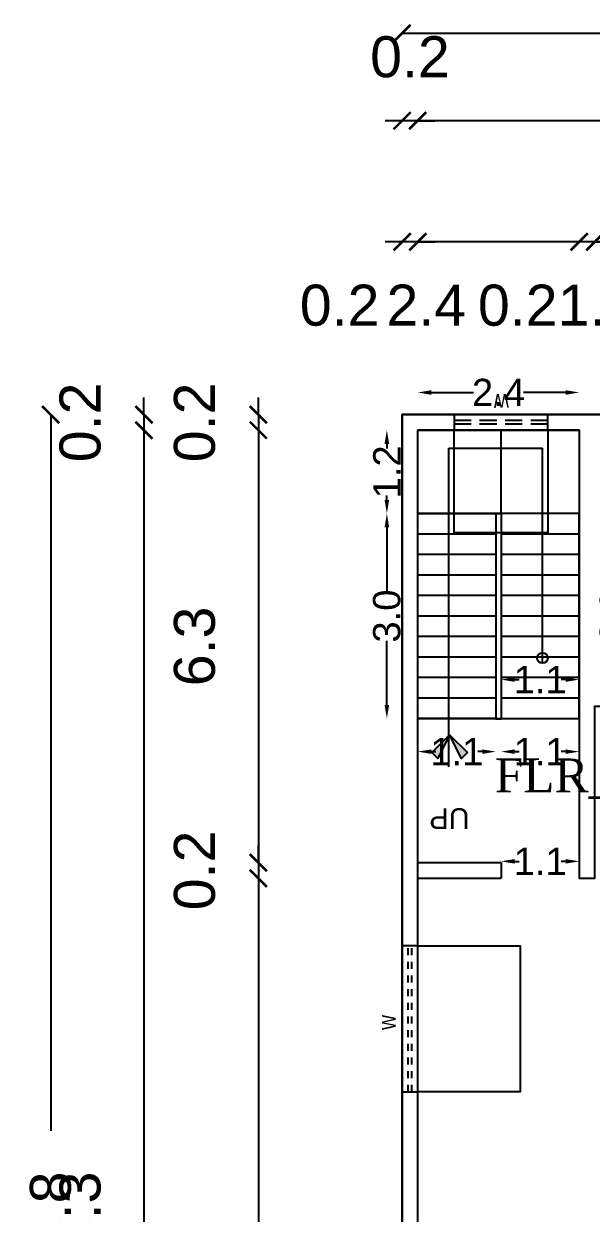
# Model space of a CAD drawing. Header units: metres. Extents: x 21671 to 43338, y -49512 to -25104.
# Drawn here: x 21765.54 to 21773.84, y -25121.41 to -25104.01 of the extents above; entities that cross this region are included whole.
import ezdxf

# ---------------------------------------------------------------- set-up
doc = ezdxf.new("R2010")
doc.units = ezdxf.units.M
doc.linetypes.add('HIDDENX2', pattern=[0.375, 0.25, -0.125])
for name, color, linetype in [('5', 5, 'Continuous'), ('BLK_1_FLR_1_BLT_UP_AREA', 7, 'Continuous'), ('BLK_1_FLR_1_EXIT_WIDTH_DOOR', 4, 'Continuous'), ('BLK_1_FLR_1_EXIT_WIDTH_STAIR', 4, 'Continuous'), ('BLK_1_FLR_1_FIRESTAIR_1', 34, 'Continuous'), ('BLK_1_FLR_1_FIRESTAIR_1_FLIGHT_1', 34, 'Continuous'), ('BLK_1_FLR_1_FIRESTAIR_1_FLIGHT_2', 34, 'Continuous'), ('BLK_1_FLR_1_FIRESTAIR_1_LANDING_1', 34, 'Continuous'), ('BLK_1_FLR_1_REGULAR_ROOM_1', 34, 'Continuous'), ('BLK_1_FLR_1_ROOF_AREA', 7, 'Continuous')]:
    doc.layers.add(name, color=color, linetype=linetype)
doc.styles.add('ARIAL', font='arial.ttf')
doc.styles.add('SEN', font='tahoma.ttf', dxfattribs={"height": 1})
doc.styles.get("Standard").update_dxf_attribs({"font": 'arial.ttf'})
doc.styles.add('TIMES', font='times.ttf')
doc.dimstyles.new('ISO-25', dxfattribs={"dimtxt": 1, "dimasz": 2.5, "dimexe": 1.25, "dimexo": 0.625, "dimtad": 1, "dimdec": 1, "dimzin": 1, "dimdsep": 46, "dimtxsty": 'Standard', "dimcen": 2.5, "dimse1": 1, "dimse2": 1, "dimsd1": 1, "dimsd2": 1, "dimadec": 1, "dimazin": 3, "dimtfac": 1, "dimtdec": 1, "dimtix": 1, "dimtmove": 2, "dimatfit": 3, "dimfxl": 0, "dimarcsym": 0})

# ---------------------------------------------------------------- blocks, each defined once
blk = doc.blocks.new('A$C674B7934')
at = {"layer": '5', "linetype": 'HIDDENX2'}
for p, q in [((3.5, 90), (3.5, 6)), ((5.5, 90), (5.5, 6))]:
    blk.add_line(p, q, dxfattribs=at)
at = {"layer": '5'}
blk.add_lwpolyline([(0, 6), (9, 6), (9, 90), (0, 90)], close=True, dxfattribs=at)
blk = doc.blocks.new('_ArchTick')
at = {"color": 0, "linetype": 'ByBlock', "const_width": 0.15}
blk.add_lwpolyline([(-0.5, -0.5), (0.5, 0.5)], dxfattribs=at)
blk = doc.blocks.new('*D32')
at = {"color": 0, "lineweight": -2}
blk.add_line((21775.265, -25107.202), (21773.893, -25107.202), dxfattribs=at)
at = {"layer": 'Defpoints', "color": 0}
for p in [(21773.893, -25107.202), (21773.893, -25109.958), (21775.265, -25109.958)]:
    blk.add_point(p, dxfattribs=at)
at = {"color": 0, "lineweight": -2, "xscale": 0.25, "yscale": 0.25, "zscale": 0.25, "rotation": 180}
blk.add_blockref('_ArchTick', (21773.893, -25107.202), dxfattribs=at)
at = {"color": 0, "lineweight": -2, "xscale": 0.25, "yscale": 0.25, "zscale": 0.25}
blk.add_blockref('_ArchTick', (21775.265, -25107.202), dxfattribs=at)
at = {"color": 0, "insert": (21773.933, -25108.128), "char_height": 0.6, "attachment_point": 5}
blk.add_mtext('1.4', dxfattribs=at)
blk = doc.blocks.new('*D33')
at = {"color": 0, "lineweight": -2}
for p, q in [((21773.664, -25107.202), (21773.414, -25107.202)), ((21773.893, -25107.202), (21773.664, -25107.202)), ((21773.893, -25107.202), (21774.143, -25107.202))]:
    blk.add_line(p, q, dxfattribs=at)
at = {"layer": 'Defpoints', "color": 0}
for p in [(21773.664, -25107.202), (21773.664, -25109.958), (21773.893, -25109.958)]:
    blk.add_point(p, dxfattribs=at)
at = {"color": 0, "lineweight": -2, "xscale": 0.25, "yscale": 0.25, "zscale": 0.25}
blk.add_blockref('_ArchTick', (21773.664, -25107.202), dxfattribs=at)
at = {"color": 0, "lineweight": -2, "xscale": 0.25, "yscale": 0.25, "zscale": 0.25, "rotation": 180}
blk.add_blockref('_ArchTick', (21773.893, -25107.202), dxfattribs=at)
at = {"color": 0, "insert": (21772.765, -25108.133), "char_height": 0.6, "attachment_point": 5}
blk.add_mtext('0.2', dxfattribs=at)
blk = doc.blocks.new('*D34')
at = {"color": 0, "lineweight": -2}
blk.add_line((21773.664, -25107.202), (21771.302, -25107.202), dxfattribs=at)
at = {"layer": 'Defpoints', "color": 0}
for p in [(21771.302, -25107.202), (21771.302, -25109.958), (21773.664, -25109.958)]:
    blk.add_point(p, dxfattribs=at)
at = {"color": 0, "lineweight": -2, "xscale": 0.25, "yscale": 0.25, "zscale": 0.25, "rotation": 180}
blk.add_blockref('_ArchTick', (21771.302, -25107.202), dxfattribs=at)
at = {"color": 0, "lineweight": -2, "xscale": 0.25, "yscale": 0.25, "zscale": 0.25}
blk.add_blockref('_ArchTick', (21773.664, -25107.202), dxfattribs=at)
at = {"color": 0, "insert": (21771.427, -25108.128), "char_height": 0.6, "attachment_point": 5}
blk.add_mtext('2.4', dxfattribs=at)
blk = doc.blocks.new('*D35')
at = {"color": 0, "lineweight": -2}
for p, q in [((21771.073, -25107.202), (21770.823, -25107.202)), ((21771.302, -25107.202), (21771.073, -25107.202)), ((21771.302, -25107.202), (21771.552, -25107.202))]:
    blk.add_line(p, q, dxfattribs=at)
at = {"layer": 'Defpoints', "color": 0}
for p in [(21771.073, -25107.202), (21771.073, -25109.73), (21771.302, -25109.958)]:
    blk.add_point(p, dxfattribs=at)
at = {"color": 0, "lineweight": -2, "xscale": 0.25, "yscale": 0.25, "zscale": 0.25}
blk.add_blockref('_ArchTick', (21771.073, -25107.202), dxfattribs=at)
at = {"color": 0, "lineweight": -2, "xscale": 0.25, "yscale": 0.25, "zscale": 0.25, "rotation": 180}
blk.add_blockref('_ArchTick', (21771.302, -25107.202), dxfattribs=at)
at = {"color": 0, "insert": (21770.159, -25108.133), "char_height": 0.6, "attachment_point": 5}
blk.add_mtext('0.2', dxfattribs=at)
blk = doc.blocks.new('*D7')
at = {"color": 0, "lineweight": -2}
blk.add_line((21787.915, -25105.431), (21771.302, -25105.431), dxfattribs=at)
at = {"layer": 'Defpoints', "color": 0}
for p in [(21771.302, -25105.431), (21771.302, -25109.958), (21787.915, -25109.958)]:
    blk.add_point(p, dxfattribs=at)
at = {"color": 0, "lineweight": -2, "xscale": 0.25, "yscale": 0.25, "zscale": 0.25, "rotation": 180}
blk.add_blockref('_ArchTick', (21771.302, -25105.431), dxfattribs=at)
at = {"color": 0, "lineweight": -2, "xscale": 0.25, "yscale": 0.25, "zscale": 0.25}
blk.add_blockref('_ArchTick', (21787.915, -25105.431), dxfattribs=at)
at = {"color": 0, "insert": (21779.608, -25106.362), "char_height": 0.6, "attachment_point": 5}
blk.add_mtext('16.6', dxfattribs=at)
blk = doc.blocks.new('*D8')
at = {"color": 0, "lineweight": -2}
for p, q in [((21771.073, -25105.431), (21770.823, -25105.431)), ((21771.302, -25105.431), (21771.073, -25105.431)), ((21771.302, -25105.431), (21771.552, -25105.431))]:
    blk.add_line(p, q, dxfattribs=at)
at = {"layer": 'Defpoints', "color": 0}
for p in [(21771.073, -25105.431), (21771.073, -25109.73), (21771.302, -25109.958)]:
    blk.add_point(p, dxfattribs=at)
at = {"color": 0, "lineweight": -2, "xscale": 0.25, "yscale": 0.25, "zscale": 0.25}
blk.add_blockref('_ArchTick', (21771.073, -25105.431), dxfattribs=at)
at = {"color": 0, "lineweight": -2, "xscale": 0.25, "yscale": 0.25, "zscale": 0.25, "rotation": 180}
blk.add_blockref('_ArchTick', (21771.302, -25105.431), dxfattribs=at)
at = {"color": 0, "insert": (21771.188, -25104.499), "char_height": 0.6, "attachment_point": 5}
blk.add_mtext('0.2', dxfattribs=at)
blk = doc.blocks.new('*D36')
at = {"color": 0, "lineweight": -2}
for p, q in [((21771.073, -25104.151), (21778.29, -25104.151)), ((21788.143, -25104.151), (21780.927, -25104.151))]:
    blk.add_line(p, q, dxfattribs=at)
at = {"layer": 'Defpoints', "color": 0}
for p in [(21771.073, -25104.151), (21771.073, -25109.73), (21788.143, -25109.73)]:
    blk.add_point(p, dxfattribs=at)
at = {"color": 0, "lineweight": -2, "xscale": 0.25, "yscale": 0.25, "zscale": 0.25, "rotation": 180}
blk.add_blockref('_ArchTick', (21771.073, -25104.151), dxfattribs=at)
at = {"color": 0, "lineweight": -2, "xscale": 0.25, "yscale": 0.25, "zscale": 0.25}
blk.add_blockref('_ArchTick', (21788.143, -25104.151), dxfattribs=at)
at = {"color": 0, "insert": (21779.608, -25104.538), "char_height": 0.6, "attachment_point": 5}
blk.add_mtext('17.1', dxfattribs=at)
blk = doc.blocks.new('*D9')
at = {"color": 0, "lineweight": -2}
for p, q in [((21768.97, -25109.73), (21768.97, -25109.48)), ((21768.97, -25109.73), (21768.97, -25109.958)), ((21768.97, -25109.958), (21768.97, -25110.208))]:
    blk.add_line(p, q, dxfattribs=at)
at = {"layer": 'Defpoints', "color": 0}
for p in [(21771.073, -25109.73), (21768.97, -25109.958), (21771.302, -25109.958)]:
    blk.add_point(p, dxfattribs=at)
at = {"color": 0, "lineweight": -2, "xscale": 0.25, "yscale": 0.25, "zscale": 0.25}
for p, rotation in [((21768.97, -25109.73), 270), ((21768.97, -25109.958), 90)]:
    blk.add_blockref('_ArchTick', p, dxfattribs=dict(at, rotation=rotation))
at = {"color": 0, "insert": (21768.039, -25109.844), "char_height": 0.6, "attachment_point": 5, "rotation": 90}
blk.add_mtext('0.2', dxfattribs=at)
blk = doc.blocks.new('*D37')
at = {"color": 0, "lineweight": -2}
blk.add_line((21768.97, -25109.958), (21768.97, -25116.283), dxfattribs=at)
at = {"layer": 'Defpoints', "color": 0}
for p in [(21771.302, -25109.958), (21768.97, -25116.283), (21771.302, -25116.283)]:
    blk.add_point(p, dxfattribs=at)
at = {"color": 0, "lineweight": -2, "xscale": 0.25, "yscale": 0.25, "zscale": 0.25}
for p, rotation in [((21768.97, -25109.958), 90), ((21768.97, -25116.283), 270)]:
    blk.add_blockref('_ArchTick', p, dxfattribs=dict(at, rotation=rotation))
at = {"color": 0, "insert": (21768.039, -25113.121), "char_height": 0.6, "attachment_point": 5, "rotation": 90}
blk.add_mtext('6.3', dxfattribs=at)
blk = doc.blocks.new('*D38')
at = {"color": 0, "lineweight": -2}
for p, q in [((21768.97, -25116.283), (21768.97, -25116.033)), ((21768.97, -25116.283), (21768.97, -25116.512)), ((21768.97, -25116.512), (21768.97, -25116.762))]:
    blk.add_line(p, q, dxfattribs=at)
at = {"layer": 'Defpoints', "color": 0}
for p in [(21771.302, -25116.283), (21768.97, -25116.512), (21771.302, -25116.512)]:
    blk.add_point(p, dxfattribs=at)
at = {"color": 0, "lineweight": -2, "xscale": 0.25, "yscale": 0.25, "zscale": 0.25}
for p, rotation in [((21768.97, -25116.283), 270), ((21768.97, -25116.512), 90)]:
    blk.add_blockref('_ArchTick', p, dxfattribs=dict(at, rotation=rotation))
at = {"color": 0, "insert": (21768.039, -25116.398), "char_height": 0.6, "attachment_point": 5, "rotation": 90}
blk.add_mtext('0.2', dxfattribs=at)
blk = doc.blocks.new('*D39')
at = {"color": 0, "lineweight": -2}
blk.add_line((21768.97, -25116.512), (21768.97, -25133.277), dxfattribs=at)
at = {"layer": 'Defpoints', "color": 0}
for p in [(21771.302, -25116.512), (21768.97, -25133.277), (21771.302, -25133.277)]:
    blk.add_point(p, dxfattribs=at)
at = {"color": 0, "lineweight": -2, "xscale": 0.25, "yscale": 0.25, "zscale": 0.25}
for p, rotation in [((21768.97, -25116.512), 90), ((21768.97, -25133.277), 270)]:
    blk.add_blockref('_ArchTick', p, dxfattribs=dict(at, rotation=rotation))
at = {"color": 0, "insert": (21768.039, -25124.894), "char_height": 0.6, "attachment_point": 5, "rotation": 90}
blk.add_mtext('16.8', dxfattribs=at)
blk = doc.blocks.new('*D11')
at = {"color": 0, "lineweight": -2}
for p, q in [((21767.297, -25109.73), (21767.297, -25109.48)), ((21767.297, -25109.73), (21767.297, -25109.958)), ((21767.297, -25109.958), (21767.297, -25110.208))]:
    blk.add_line(p, q, dxfattribs=at)
at = {"layer": 'Defpoints', "color": 0}
for p in [(21771.073, -25109.73), (21767.297, -25109.958), (21771.302, -25109.958)]:
    blk.add_point(p, dxfattribs=at)
at = {"color": 0, "lineweight": -2, "xscale": 0.25, "yscale": 0.25, "zscale": 0.25}
for p, rotation in [((21767.297, -25109.73), 270), ((21767.297, -25109.958), 90)]:
    blk.add_blockref('_ArchTick', p, dxfattribs=dict(at, rotation=rotation))
at = {"color": 0, "insert": (21766.365, -25109.844), "char_height": 0.6, "attachment_point": 5, "rotation": 90}
blk.add_mtext('0.2', dxfattribs=at)
blk = doc.blocks.new('*D12')
at = {"color": 0, "lineweight": -2}
blk.add_line((21767.297, -25109.958), (21767.297, -25133.277), dxfattribs=at)
at = {"layer": 'Defpoints', "color": 0}
for p in [(21771.302, -25109.958), (21767.297, -25133.277), (21771.302, -25133.277)]:
    blk.add_point(p, dxfattribs=at)
at = {"color": 0, "lineweight": -2, "xscale": 0.25, "yscale": 0.25, "zscale": 0.25}
for p, rotation in [((21767.297, -25109.958), 90), ((21767.297, -25133.277), 270)]:
    blk.add_blockref('_ArchTick', p, dxfattribs=dict(at, rotation=rotation))
at = {"color": 0, "insert": (21766.365, -25121.618), "char_height": 0.6, "attachment_point": 5, "rotation": 90}
blk.add_mtext('23.3', dxfattribs=at)
blk = doc.blocks.new('*D40')
at = {"color": 0, "lineweight": -2}
for p, q in [((21765.932, -25109.73), (21765.932, -25120.208)), ((21765.932, -25133.506), (21765.932, -25123.028))]:
    blk.add_line(p, q, dxfattribs=at)
at = {"layer": 'Defpoints', "color": 0}
for p in [(21771.073, -25109.73), (21765.932, -25133.506), (21771.073, -25133.506)]:
    blk.add_point(p, dxfattribs=at)
at = {"color": 0, "lineweight": -2, "xscale": 0.25, "yscale": 0.25, "zscale": 0.25}
for p, rotation in [((21765.932, -25109.73), 90), ((21765.932, -25133.506), 270)]:
    blk.add_blockref('_ArchTick', p, dxfattribs=dict(at, rotation=rotation))
at = {"color": 0, "insert": (21765.932, -25121.618), "char_height": 0.6, "attachment_point": 5, "rotation": 90}
blk.add_mtext('23.8', dxfattribs=at)
blk = doc.blocks.new('*D271')
at = {"layer": 'BLK_1_FLR_1_EXIT_WIDTH_DOOR', "color": 0, "lineweight": -2}
for p, q in [((21772.721, -25116.265), (21772.786, -25116.265)), ((21773.464, -25116.265), (21773.4, -25116.265))]:
    blk.add_line(p, q, dxfattribs=at)
at = {"layer": 'BLK_1_FLR_1_EXIT_WIDTH_DOOR', "color": 0}
for points in [[(21772.721, -25116.231), (21772.721, -25116.298), (21772.521, -25116.265)], [(21773.464, -25116.231), (21773.464, -25116.298), (21773.664, -25116.265)]]:
    blk.add_solid(points, dxfattribs=at)
at = {"layer": 'Defpoints', "color": 0}
for p in [(21772.521, -25115.691), (21773.664, -25115.691), (21772.521, -25116.265)]:
    blk.add_point(p, dxfattribs=at)
at = {"layer": 'BLK_1_FLR_1_EXIT_WIDTH_DOOR', "color": 0, "insert": (21773.093, -25116.265), "char_height": 0.4, "attachment_point": 5}
blk.add_mtext('1.1', dxfattribs=at)
blk = doc.blocks.new('*D272')
at = {"layer": 'BLK_1_FLR_1_EXIT_WIDTH_STAIR', "color": 0, "lineweight": -2}
for p, q in [((21772.721, -25113.606), (21772.786, -25113.606)), ((21773.464, -25113.606), (21773.4, -25113.606))]:
    blk.add_line(p, q, dxfattribs=at)
at = {"layer": 'BLK_1_FLR_1_EXIT_WIDTH_STAIR', "color": 0}
for points in [[(21772.721, -25113.573), (21772.721, -25113.639), (21772.521, -25113.606)], [(21773.464, -25113.573), (21773.464, -25113.639), (21773.664, -25113.606)]]:
    blk.add_solid(points, dxfattribs=at)
at = {"layer": 'Defpoints', "color": 0}
for p in [(21772.521, -25113.032), (21773.664, -25113.032), (21772.521, -25113.606)]:
    blk.add_point(p, dxfattribs=at)
at = {"layer": 'BLK_1_FLR_1_EXIT_WIDTH_STAIR', "color": 0, "insert": (21773.093, -25113.606), "char_height": 0.4, "attachment_point": 5}
blk.add_mtext('1.1', dxfattribs=at)
blk = doc.blocks.new('*D287')
at = {"layer": 'BLK_1_FLR_1_FIRESTAIR_1_FLIGHT_1', "color": 0, "lineweight": -2}
for p, q in [((21774.168, -25111.377), (21774.168, -25112.314)), ((21774.168, -25113.977), (21774.168, -25113.041))]:
    blk.add_line(p, q, dxfattribs=at)
at = {"layer": 'BLK_1_FLR_1_FIRESTAIR_1_FLIGHT_1', "color": 0}
for points in [[(21774.135, -25111.377), (21774.202, -25111.377), (21774.168, -25111.177)], [(21774.135, -25113.977), (21774.202, -25113.977), (21774.168, -25114.177)]]:
    blk.add_solid(points, dxfattribs=at)
at = {"layer": 'Defpoints', "color": 0}
for p in [(21773.664, -25111.177), (21774.168, -25111.177), (21773.664, -25114.177)]:
    blk.add_point(p, dxfattribs=at)
at = {"layer": 'BLK_1_FLR_1_FIRESTAIR_1_FLIGHT_1', "color": 0, "insert": (21774.168, -25112.677), "char_height": 0.4, "attachment_point": 5, "rotation": 90}
blk.add_mtext('3.0', dxfattribs=at)
blk = doc.blocks.new('*D288')
at = {"layer": 'BLK_1_FLR_1_FIRESTAIR_1_FLIGHT_2', "color": 0, "lineweight": -2}
for p, q in [((21770.85, -25111.377), (21770.85, -25112.314)), ((21770.85, -25113.977), (21770.85, -25113.041))]:
    blk.add_line(p, q, dxfattribs=at)
at = {"layer": 'BLK_1_FLR_1_FIRESTAIR_1_FLIGHT_2', "color": 0}
for points in [[(21770.817, -25111.377), (21770.884, -25111.377), (21770.85, -25111.177)], [(21770.817, -25113.977), (21770.884, -25113.977), (21770.85, -25114.177)]]:
    blk.add_solid(points, dxfattribs=at)
at = {"layer": 'Defpoints', "color": 0}
for p in [(21770.85, -25111.177), (21771.302, -25111.177), (21771.302, -25114.177)]:
    blk.add_point(p, dxfattribs=at)
at = {"layer": 'BLK_1_FLR_1_FIRESTAIR_1_FLIGHT_2', "color": 0, "insert": (21770.85, -25112.677), "char_height": 0.4, "attachment_point": 5, "rotation": 90}
blk.add_mtext('3.0', dxfattribs=at)
blk = doc.blocks.new('*D284')
at = {"layer": 'BLK_1_FLR_1_FIRESTAIR_1_FLIGHT_1', "color": 0, "lineweight": -2}
for p, q in [((21772.721, -25114.66), (21772.786, -25114.66)), ((21773.464, -25114.66), (21773.4, -25114.66))]:
    blk.add_line(p, q, dxfattribs=at)
at = {"layer": 'BLK_1_FLR_1_FIRESTAIR_1_FLIGHT_1', "color": 0}
for points in [[(21772.721, -25114.627), (21772.721, -25114.693), (21772.521, -25114.66)], [(21773.464, -25114.627), (21773.464, -25114.693), (21773.664, -25114.66)]]:
    blk.add_solid(points, dxfattribs=at)
at = {"layer": 'Defpoints', "color": 0}
for p in [(21773.664, -25113.972), (21772.521, -25114.177), (21772.521, -25114.66)]:
    blk.add_point(p, dxfattribs=at)
at = {"layer": 'BLK_1_FLR_1_FIRESTAIR_1_FLIGHT_1', "color": 0, "insert": (21773.093, -25114.66), "char_height": 0.4, "attachment_point": 5}
blk.add_mtext('1.1', dxfattribs=at)
blk = doc.blocks.new('*D285')
at = {"layer": 'BLK_1_FLR_1_FIRESTAIR_1_FLIGHT_2', "color": 0, "lineweight": -2}
for p, q in [((21771.502, -25114.66), (21771.567, -25114.66)), ((21772.245, -25114.66), (21772.18, -25114.66))]:
    blk.add_line(p, q, dxfattribs=at)
at = {"layer": 'BLK_1_FLR_1_FIRESTAIR_1_FLIGHT_2', "color": 0}
for points in [[(21771.502, -25114.627), (21771.502, -25114.693), (21771.302, -25114.66)], [(21772.245, -25114.627), (21772.245, -25114.693), (21772.445, -25114.66)]]:
    blk.add_solid(points, dxfattribs=at)
at = {"layer": 'Defpoints', "color": 0}
for p in [(21771.302, -25113.972), (21772.445, -25114.177), (21771.302, -25114.66)]:
    blk.add_point(p, dxfattribs=at)
at = {"layer": 'BLK_1_FLR_1_FIRESTAIR_1_FLIGHT_2', "color": 0, "insert": (21771.874, -25114.66), "char_height": 0.4, "attachment_point": 5}
blk.add_mtext('1.1', dxfattribs=at)
blk = doc.blocks.new('*D286')
at = {"layer": 'BLK_1_FLR_1_FIRESTAIR_1_LANDING_1', "color": 0, "lineweight": -2}
for p, q in [((21771.502, -25109.406), (21772.117, -25109.406)), ((21773.464, -25109.406), (21772.85, -25109.406))]:
    blk.add_line(p, q, dxfattribs=at)
at = {"layer": 'BLK_1_FLR_1_FIRESTAIR_1_LANDING_1', "color": 0}
for points in [[(21771.502, -25109.373), (21771.502, -25109.44), (21771.302, -25109.406)], [(21773.464, -25109.373), (21773.464, -25109.44), (21773.664, -25109.406)]]:
    blk.add_solid(points, dxfattribs=at)
at = {"layer": 'Defpoints', "color": 0}
for p in [(21771.302, -25109.406), (21771.302, -25109.958), (21773.664, -25109.958)]:
    blk.add_point(p, dxfattribs=at)
at = {"layer": 'BLK_1_FLR_1_FIRESTAIR_1_LANDING_1', "color": 0, "insert": (21772.483, -25109.406), "char_height": 0.4, "attachment_point": 5}
blk.add_mtext('2.4', dxfattribs=at)
blk = doc.blocks.new('*D283')
at = {"layer": 'BLK_1_FLR_1_FIRESTAIR_1_LANDING_1', "color": 0, "lineweight": -2}
for p, q in [((21770.85, -25110.158), (21770.85, -25110.225)), ((21770.85, -25110.977), (21770.85, -25110.911))]:
    blk.add_line(p, q, dxfattribs=at)
at = {"layer": 'BLK_1_FLR_1_FIRESTAIR_1_LANDING_1', "color": 0}
for points in [[(21770.817, -25110.158), (21770.884, -25110.158), (21770.85, -25109.958)], [(21770.817, -25110.977), (21770.884, -25110.977), (21770.85, -25111.177)]]:
    blk.add_solid(points, dxfattribs=at)
at = {"layer": 'Defpoints', "color": 0}
for p in [(21771.302, -25109.958), (21770.85, -25111.177), (21771.302, -25111.177)]:
    blk.add_point(p, dxfattribs=at)
at = {"layer": 'BLK_1_FLR_1_FIRESTAIR_1_LANDING_1', "color": 0, "insert": (21770.85, -25110.568), "char_height": 0.4, "attachment_point": 5, "rotation": 90}
blk.add_mtext('1.2', dxfattribs=at)

msp = doc.modelspace()

# ---------------------------------------------------------------- hatches: boundary and pattern name
at = {"ltscale": 0.15}
h = msp.add_hatch(color=0, dxfattribs=at)
h.paths.add_polyline_path([(21772.028, -25114.673), (21771.769, -25114.415), (21771.942, -25114.76)])
h.paths.add_polyline_path([(21771.769, -25114.415), (21771.51, -25114.673), (21771.597, -25114.76)])

# ---------------------------------------------------------------- linework, layer by layer
at = {"color": 0, "linetype": 'HIDDENX2'}
for p, q in [((21773.207, -25109.818), (21771.836, -25109.818)), ((21773.207, -25109.869), (21771.836, -25109.869))]:
    msp.add_line(p, q, dxfattribs=at)
at = {"color": 0}
for p, q in [((21771.302, -25116.283), (21771.302, -25109.958)), ((21771.302, -25109.958), (21773.664, -25109.958)), ((21773.664, -25109.958), (21771.302, -25109.958)), ((21772.521, -25111.177), (21772.521, -25109.958)), ((21773.664, -25109.958), (21773.664, -25116.512)), ((21771.755, -25114.884), (21771.755, -25110.223)), ((21771.755, -25110.223), (21773.127, -25110.223)), ((21773.127, -25113.367), (21773.127, -25110.223)), ((21772.445, -25111.177), (21771.302, -25111.177)), ((21772.445, -25111.177), (21772.445, -25113.972)), ((21772.445, -25111.177), (21772.521, -25111.177)), ((21772.521, -25111.177), (21772.521, -25113.972)), ((21773.664, -25111.177), (21772.521, -25111.177)), ((21772.445, -25111.477), (21771.302, -25111.477)), ((21773.664, -25111.477), (21772.521, -25111.477)), ((21772.445, -25111.777), (21771.302, -25111.777)), ((21773.664, -25111.777), (21772.521, -25111.777)), ((21772.445, -25112.077), (21771.302, -25112.077)), ((21773.664, -25112.077), (21772.521, -25112.077)), ((21772.445, -25112.377), (21771.302, -25112.377)), ((21773.664, -25112.377), (21772.521, -25112.377)), ((21772.445, -25112.677), (21771.302, -25112.677)), ((21773.664, -25112.677), (21772.521, -25112.677)), ((21772.445, -25112.977), (21771.302, -25112.977)), ((21773.664, -25112.977), (21772.521, -25112.977)), ((21772.445, -25113.277), (21771.302, -25113.277)), ((21773.664, -25113.277), (21772.521, -25113.277)), ((21772.445, -25113.577), (21771.302, -25113.577)), ((21773.664, -25113.577), (21772.521, -25113.577)), ((21772.445, -25113.877), (21771.302, -25113.877)), ((21773.664, -25113.877), (21772.521, -25113.877)), ((21772.445, -25114.178), (21771.302, -25114.178)), ((21772.445, -25114.178), (21772.521, -25114.178)), ((21773.664, -25114.178), (21772.521, -25114.178)), ((21771.302, -25116.283), (21772.521, -25116.283)), ((21772.521, -25116.283), (21772.521, -25116.512)), ((21771.302, -25133.277), (21771.302, -25116.512)), ((21771.302, -25116.512), (21772.521, -25116.512)), ((21773.664, -25116.512), (21773.893, -25116.512))]:
    msp.add_line(p, q, dxfattribs=at)
for points in [[(21788.143, -25133.506), (21771.073, -25133.506), (21771.073, -25109.73), (21788.143, -25109.73)], [(21771.836, -25109.73), (21771.836, -25109.958), (21773.207, -25109.958), (21773.207, -25109.73)]]:
    msp.add_lwpolyline(points, close=True, dxfattribs=at)
at = {"color": 103}
for points in [[(21771.836, -25111.458), (21771.836, -25109.958), (21773.207, -25109.958), (21773.207, -25111.458), (21771.836, -25111.458)], [(21771.302, -25119.636), (21771.302, -25117.503), (21772.802, -25117.503), (21772.802, -25119.636), (21771.302, -25119.636)]]:
    msp.add_lwpolyline(points, dxfattribs=at)
at = {"color": 0}
msp.add_lwpolyline([(21771.769, -25114.415), (21771.597, -25114.76), (21771.51, -25114.673), (21771.769, -25114.415), (21772.028, -25114.673), (21771.942, -25114.76), (21771.769, -25114.415)], dxfattribs=at)
msp.add_circle((21773.127, -25113.29), 0.0768, dxfattribs=at)
at = {"layer": 'BLK_1_FLR_1_BLT_UP_AREA', "color": 13}
msp.add_lwpolyline([(21788.143, -25109.73), (21771.073, -25109.73), (21771.073, -25133.506), (21788.143, -25133.506)], close=True, dxfattribs=at)
at = {"layer": 'BLK_1_FLR_1_FIRESTAIR_1', "color": 1}
msp.add_lwpolyline([(21771.302, -25109.958), (21773.664, -25109.958), (21773.664, -25114.178), (21771.302, -25114.178)], close=True, dxfattribs=at)
at = {"layer": 'BLK_1_FLR_1_FIRESTAIR_1_FLIGHT_1', "color": 7}
for p, q in [((21773.664, -25111.177), (21772.521, -25111.177)), ((21773.664, -25111.477), (21772.521, -25111.477)), ((21773.664, -25111.777), (21772.521, -25111.777)), ((21773.664, -25112.077), (21772.521, -25112.077)), ((21773.664, -25112.377), (21772.521, -25112.377)), ((21773.664, -25112.677), (21772.521, -25112.677)), ((21773.664, -25112.977), (21772.521, -25112.977)), ((21773.664, -25113.277), (21772.521, -25113.277)), ((21773.664, -25113.577), (21772.521, -25113.577)), ((21773.664, -25113.877), (21772.521, -25113.877)), ((21773.664, -25114.178), (21772.521, -25114.178))]:
    msp.add_line(p, q, dxfattribs=at)
msp.add_lwpolyline([(21772.521, -25114.177), (21773.664, -25114.177), (21773.664, -25111.177), (21772.521, -25111.177)], close=True, dxfattribs=at)
at = {"layer": 'BLK_1_FLR_1_FIRESTAIR_1_FLIGHT_2', "color": 7}
for p, q in [((21772.445, -25111.177), (21771.302, -25111.177)), ((21772.445, -25111.477), (21771.302, -25111.477)), ((21772.445, -25111.777), (21771.302, -25111.777)), ((21772.445, -25112.077), (21771.302, -25112.077)), ((21772.445, -25112.377), (21771.302, -25112.377)), ((21772.445, -25112.677), (21771.302, -25112.677)), ((21772.445, -25112.977), (21771.302, -25112.977)), ((21772.445, -25113.277), (21771.302, -25113.277)), ((21772.445, -25113.577), (21771.302, -25113.577)), ((21772.445, -25113.877), (21771.302, -25113.877)), ((21772.445, -25114.178), (21771.302, -25114.178))]:
    msp.add_line(p, q, dxfattribs=at)
msp.add_lwpolyline([(21772.445, -25114.177), (21771.302, -25114.177), (21771.302, -25111.177), (21772.445, -25111.177)], close=True, dxfattribs=at)
at = {"layer": 'BLK_1_FLR_1_FIRESTAIR_1_LANDING_1', "color": 7}
msp.add_lwpolyline([(21773.664, -25111.177), (21771.302, -25111.177), (21771.302, -25109.958), (21773.664, -25109.958)], close=True, dxfattribs=at)
at = {"layer": 'BLK_1_FLR_1_REGULAR_ROOM_1', "color": 2}
msp.add_lwpolyline([(21787.915, -25109.958), (21787.915, -25124.818), (21785.173, -25124.818), (21781.056, -25124.818), (21781.056, -25126.533), (21781.285, -25126.533), (21781.285, -25125.047), (21785.171, -25125.047), (21785.171, -25129.848), (21787.915, -25129.848), (21787.915, -25133.277), (21781.285, -25133.277), (21781.285, -25128.362), (21781.056, -25128.362), (21781.056, -25133.277), (21771.302, -25133.277), (21771.302, -25109.958), (21773.664, -25109.958), (21773.664, -25116.512), (21773.893, -25116.512), (21773.893, -25113.997), (21781.316, -25113.997), (21781.316, -25109.958)], close=True, dxfattribs=at)
at = {"layer": 'BLK_1_FLR_1_ROOF_AREA', "color": 54}
msp.add_lwpolyline([(21788.143, -25109.73), (21771.073, -25109.73), (21771.073, -25133.506), (21788.143, -25133.506)], close=True, dxfattribs=at)

# ---------------------------------------------------------------- block references
at = {"color": 0, "xscale": 0.0254017857142961, "yscale": 0.0254017857142961, "zscale": 0.0254017857142961, "rotation": 180}
msp.add_blockref('A$C674B7934', (21771.302, -25117.35), dxfattribs=at)

# ---------------------------------------------------------------- texts
at = {"color": 0, "style": 'ARIAL'}
msp.add_text('UP', height=0.3048, rotation=180, dxfattribs=at).set_placement((21772.061, -25115.488))
at = {"color": 0, "char_height": 0.2, "width": 26.3481, "attachment_point": 5, "style": 'SEN'}
for insert, rotation in [((21772.526, -25109.53), 180.6255), ((21770.88, -25118.621), 90.6255)]:
    msp.add_mtext('W', dxfattribs=dict(at, insert=insert, rotation=rotation))
at = {"layer": 'BLK_1_FLR_1_FIRESTAIR_1', "color": 1, "insert": (21772.431, -25114.76), "char_height": 0.49497, "width": 17.44019, "attachment_point": 1, "style": 'TIMES'}
msp.add_mtext('FLR_HT_M=3.81', dxfattribs=at)

# ---------------------------------------------------------------- dimensions: what is measured, and where the dimension line sits
at = {"color": 0}
for base, p1, p2, angle, picture, middle in [((21771.073, -25104.151), (21788.143, -25109.73), (21771.073, -25109.73), 180, '*D36', (21779.608, -25104.538)), ((21771.302, -25105.431), (21787.915, -25109.958), (21771.302, -25109.958), 180, '*D7', (21779.608, -25106.362)), ((21771.073, -25107.202), (21771.302, -25109.958), (21771.073, -25109.73), 180, '*D35', (21770.159, -25108.133)), ((21771.302, -25107.202), (21773.664, -25109.958), (21771.302, -25109.958), 180, '*D34', (21771.427, -25108.128)), ((21773.664, -25107.202), (21773.893, -25109.958), (21773.664, -25109.958), 180, '*D33', (21772.765, -25108.133)), ((21773.893, -25107.202), (21775.265, -25109.958), (21773.893, -25109.958), 180, '*D32', (21773.933, -25108.128)), ((21765.932, -25133.506), (21771.073, -25109.73), (21771.073, -25133.506), 270, '*D40', (21765.932, -25121.618))]:
    dim = msp.add_linear_dim(base=base, p1=p1, p2=p2, angle=angle, dimstyle='ISO-25', override={"dimtxt": 0.6, "dimasz": 0.25, "dimblk1": 'ArchTick', "dimblk2": 'ArchTick', "dimsah": 1, "dimsd1": 0, "dimsd2": 0}, dxfattribs=at)
    dim.commit()
    dim.dimension.update_dxf_attribs({"geometry": picture, "text_midpoint": middle, "dimtype": 160})
for base, p1, p2, angle, picture, middle in [((21771.073, -25105.431), (21771.302, -25109.958), (21771.073, -25109.73), 180, '*D8', (21771.188, -25104.499)), ((21767.297, -25109.958), (21771.073, -25109.73), (21771.302, -25109.958), 270, '*D11', (21766.365, -25109.844)), ((21768.97, -25109.958), (21771.073, -25109.73), (21771.302, -25109.958), 270, '*D9', (21768.039, -25109.844)), ((21767.297, -25133.277), (21771.302, -25109.958), (21771.302, -25133.277), 270, '*D12', (21766.365, -25121.618)), ((21768.97, -25116.283), (21771.302, -25109.958), (21771.302, -25116.283), 270, '*D37', (21768.039, -25113.121)), ((21768.97, -25116.512), (21771.302, -25116.283), (21771.302, -25116.512), 270, '*D38', (21768.039, -25116.398)), ((21768.97, -25133.277), (21771.302, -25116.512), (21771.302, -25133.277), 270, '*D39', (21768.039, -25124.894))]:
    dim = msp.add_linear_dim(base=base, p1=p1, p2=p2, angle=angle, dimstyle='ISO-25', override={"dimtxt": 0.6, "dimasz": 0.25, "dimblk1": 'ArchTick', "dimblk2": 'ArchTick', "dimsah": 1, "dimsd1": 0, "dimsd2": 0}, dxfattribs=at)
    dim.commit()
    dim.dimension.update_dxf_attribs({"geometry": picture, "text_midpoint": middle})
at = {"layer": 'BLK_1_FLR_1_EXIT_WIDTH_DOOR', "color": 2}
dim = msp.add_linear_dim(base=(21772.521, -25116.265), p1=(21773.664, -25115.691), p2=(21772.521, -25115.691), angle=180, dimstyle='ISO-25', override={"dimtxt": 0.4, "dimasz": 0.2, "dimgap": 0, "dimtad": 0, "dimsd1": 0, "dimsd2": 0, "dimfxl": 3, "dimfxlon": 1, "dimtfill": 0, "dimtfillclr": 256}, dxfattribs=at)
dim.commit()
dim.dimension.update_dxf_attribs({"geometry": '*D271', "text_midpoint": (21773.093, -25116.265)})
at = {"layer": 'BLK_1_FLR_1_EXIT_WIDTH_STAIR', "color": 1}
dim = msp.add_linear_dim(base=(21772.521, -25113.606), p1=(21773.664, -25113.032), p2=(21772.521, -25113.032), angle=180, dimstyle='ISO-25', override={"dimtxt": 0.4, "dimasz": 0.2, "dimgap": 0, "dimtad": 0, "dimsd1": 0, "dimsd2": 0, "dimfxl": 3, "dimfxlon": 1, "dimtfill": 0, "dimtfillclr": 256}, dxfattribs=at)
dim.commit()
dim.dimension.update_dxf_attribs({"geometry": '*D272', "text_midpoint": (21773.093, -25113.606)})
at = {"layer": 'BLK_1_FLR_1_FIRESTAIR_1_FLIGHT_1', "color": 1}
dim = msp.add_linear_dim(base=(21774.168, -25111.177), p1=(21773.664, -25114.177), p2=(21773.664, -25111.177), angle=270, dimstyle='ISO-25', override={"dimtxt": 0.4, "dimasz": 0.2, "dimgap": 0, "dimtad": 0, "dimsd1": 0, "dimsd2": 0, "dimfxl": 3, "dimfxlon": 1, "dimtfill": 0, "dimtfillclr": 256}, dxfattribs=at)
dim.commit()
dim.dimension.update_dxf_attribs({"geometry": '*D287', "text_midpoint": (21774.168, -25112.677)})
at = {"layer": 'BLK_1_FLR_1_FIRESTAIR_1_FLIGHT_1', "color": 2}
dim = msp.add_linear_dim(base=(21772.521, -25114.66), p1=(21773.664, -25113.972), p2=(21772.521, -25114.177), angle=180, dimstyle='ISO-25', override={"dimtxt": 0.4, "dimasz": 0.2, "dimgap": 0, "dimtad": 0, "dimsd1": 0, "dimsd2": 0, "dimfxl": 3, "dimfxlon": 1, "dimtfill": 0, "dimtfillclr": 256}, dxfattribs=at)
dim.commit()
dim.dimension.update_dxf_attribs({"geometry": '*D284', "text_midpoint": (21773.093, -25114.66)})
at = {"layer": 'BLK_1_FLR_1_FIRESTAIR_1_FLIGHT_2', "color": 1}
dim = msp.add_linear_dim(base=(21770.85, -25111.177), p1=(21771.302, -25114.177), p2=(21771.302, -25111.177), angle=270, dimstyle='ISO-25', override={"dimtxt": 0.4, "dimasz": 0.2, "dimgap": 0, "dimtad": 0, "dimsd1": 0, "dimsd2": 0, "dimfxl": 3, "dimfxlon": 1, "dimtfill": 0, "dimtfillclr": 256}, dxfattribs=at)
dim.commit()
dim.dimension.update_dxf_attribs({"geometry": '*D288', "text_midpoint": (21770.85, -25112.677)})
at = {"layer": 'BLK_1_FLR_1_FIRESTAIR_1_FLIGHT_2', "color": 2}
dim = msp.add_linear_dim(base=(21771.302, -25114.66), p1=(21772.445, -25114.177), p2=(21771.302, -25113.972), angle=180, dimstyle='ISO-25', override={"dimtxt": 0.4, "dimasz": 0.2, "dimgap": 0, "dimtad": 0, "dimsd1": 0, "dimsd2": 0, "dimfxl": 3, "dimfxlon": 1, "dimtfill": 0, "dimtfillclr": 256}, dxfattribs=at)
dim.commit()
dim.dimension.update_dxf_attribs({"geometry": '*D285', "text_midpoint": (21771.874, -25114.66)})
at = {"layer": 'BLK_1_FLR_1_FIRESTAIR_1_LANDING_1', "color": 1}
dim = msp.add_linear_dim(base=(21771.302, -25109.406), p1=(21773.664, -25109.958), p2=(21771.302, -25109.958), angle=180, dimstyle='ISO-25', override={"dimtxt": 0.4, "dimasz": 0.2, "dimgap": 0, "dimtad": 0, "dimsd1": 0, "dimsd2": 0, "dimfxl": 3, "dimfxlon": 1, "dimtfill": 0, "dimtfillclr": 256}, dxfattribs=at)
dim.commit()
dim.dimension.update_dxf_attribs({"geometry": '*D286', "text_midpoint": (21772.483, -25109.406)})
at = {"layer": 'BLK_1_FLR_1_FIRESTAIR_1_LANDING_1', "color": 2}
dim = msp.add_linear_dim(base=(21770.85, -25111.177), p1=(21771.302, -25109.958), p2=(21771.302, -25111.177), angle=270, dimstyle='ISO-25', override={"dimtxt": 0.4, "dimasz": 0.2, "dimgap": 0, "dimtad": 0, "dimsd1": 0, "dimsd2": 0, "dimfxl": 3, "dimfxlon": 1, "dimtfill": 0, "dimtfillclr": 256}, dxfattribs=at)
dim.commit()
dim.dimension.update_dxf_attribs({"geometry": '*D283', "text_midpoint": (21770.85, -25110.568)})

doc.saveas('drawing.dxf')
